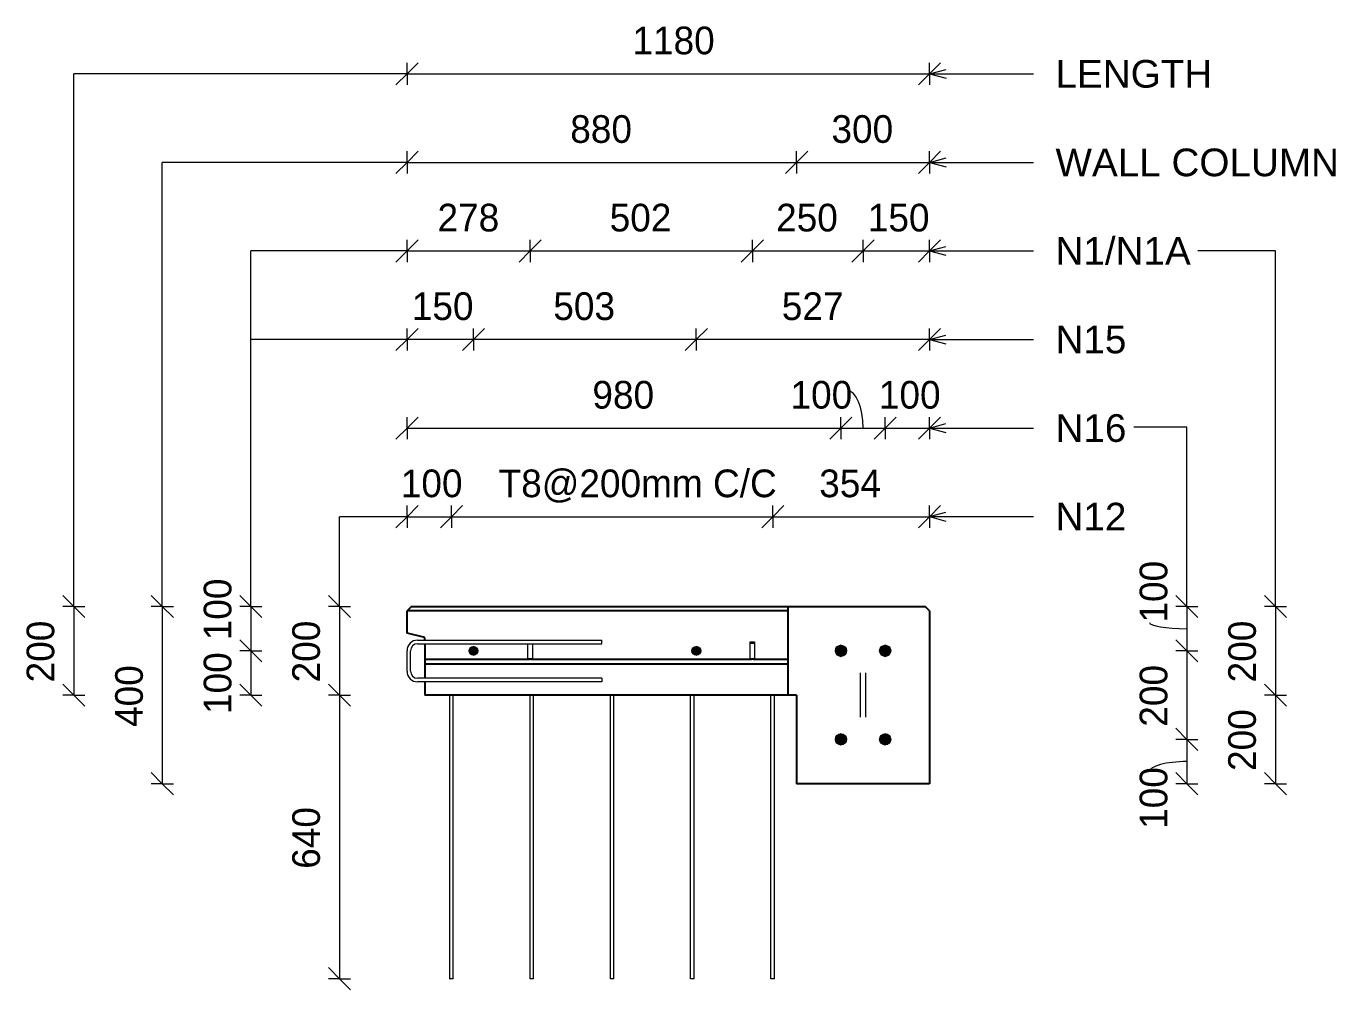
# Model space of a CAD drawing. Header units: millimetres. Extents: x -13820 to 6054, y -1835 to 21775.
# Drawn here: x -2722 to 236, y 19599 to 21775 of the extents above; entities that cross this region are included whole.
import ezdxf

# ---------------------------------------------------------------- set-up
doc = ezdxf.new("R2010")
doc.units = ezdxf.units.MM
doc.linetypes.add('Dash', pattern=[6.36, 3.18, -3.18])
for name, color, linetype, lineweight in [('A-ANNO-DIMS', 211, 'Continuous', 9), ('A-ANNO-DIMS-25', 211, 'Continuous', 9), ('A-DETL-MBND', 5, 'Continuous', 18), ('A-GENM', 13, 'Continuous', 18), ('A-WALL', 113, 'Continuous', 25), ('A-WALL-HDLN', 110, 'Dash', 25), ('G-ANNO-TEXT', 231, 'Continuous', 9), ('S-RBAR', 171, 'Continuous', 18)]:
    doc.layers.add(name, color=color, linetype=linetype, lineweight=lineweight)
doc.styles.add('Arial', font='arial.ttf', dxfattribs={"height": 62.5})
doc.styles.add('Nirmala UI Semilight', font='NirmalaS.ttf', dxfattribs={"height": 62.5})
doc.dimstyles.new('Arrow_Filled_-_2_5_NI_UI', dxfattribs={"dimscale": 304.8, "dimtxt": 65.460247, "dimasz": 0.164042, "dimexe": 0.082021, "dimexo": 0.0625, "dimgap": 0.082021, "dimtad": 1, "dimdec": 4, "dimzin": 0, "dimdsep": 46, "dimtxsty": 'Nirmala UI Semilight', "dimblk1": 'OBLIQUE', "dimblk2": 'OBLIQUE', "dimsah": 1, "dimcen": 0.09, "dimazin": 0, "dimtfac": 1, "dimtdec": 4, "dimtix": 1, "dimtmove": 0, "dimatfit": 3, "dimfxl": 0.082021, "dimfxlon": 1, "dimtvp": 1, "dimtolj": 1, "dimtzin": 0, "dimarcsym": 2})
doc.dimstyles.new('Arrow_Filled_-_2_5_NI_UI_1', dxfattribs={"dimscale": 304.8, "dimtxt": 65.460247, "dimasz": 0.164042, "dimexe": 0.082021, "dimexo": 0.0625, "dimgap": 0.082021, "dimtad": 1, "dimdec": 4, "dimzin": 0, "dimdsep": 46, "dimtxsty": 'Nirmala UI Semilight', "dimblk1": 'OBLIQUE', "dimblk2": 'OBLIQUE', "dimsah": 1, "dimcen": 0.09, "dimazin": 0, "dimtfac": 1, "dimtdec": 4, "dimtix": 1, "dimtmove": 2, "dimatfit": 3, "dimfxl": 0.082021, "dimfxlon": 1, "dimtvp": 1, "dimtolj": 1, "dimtzin": 0, "dimarcsym": 2})
doc.dimstyles.new('Arrow_Filled_-_2_5_NI_UI_5', dxfattribs={"dimscale": 304.8, "dimtxt": 65.460247, "dimasz": 0.164042, "dimexe": 0.082021, "dimexo": 0.0625, "dimgap": 0.082021, "dimtad": 1, "dimdec": 4, "dimzin": 0, "dimdsep": 46, "dimtxsty": 'Nirmala UI Semilight', "dimblk1": 'OBLIQUE', "dimblk2": 'OBLIQUE', "dimsah": 1, "dimcen": 0.09, "dimazin": 0, "dimtfac": 1, "dimtdec": 4, "dimtix": 1, "dimtmove": 1, "dimatfit": 3, "dimfxl": 0.082021, "dimfxlon": 1, "dimtvp": 1, "dimtolj": 1, "dimtzin": 0, "dimarcsym": 2})

# ---------------------------------------------------------------- blocks, each defined once
blk = doc.blocks.new('RR spread anchor face based - RR-SA-3_0-200-1726827-Elevation Top Copy 2')
at = {"layer": 'A-GENM'}
for p, q in [((-12620.8, 20347.1), (-12620.8, 20380.6)), ((-12610.8, 20380.6), (-12610.8, 20347.1)), ((-12620.8, 20344.6), (-12620.8, 20347.1)), ((-12620.8, 20347.1), (-12610.8, 20347.1)), ((-12610.8, 20344.6), (-12620.8, 20344.6)), ((-12610.8, 20347.1), (-12610.8, 20344.6))]:
    blk.add_line(p, q, dxfattribs=at)
blk = doc.blocks.new('RR spread anchor face based - RR-SA-3_0-200-V1-Elevation Top Copy 2')
at = {"layer": 'A-GENM'}
for p, q in [((-12118.8, 20382.1), (-12118.8, 20384.6)), ((-12118.8, 20384.6), (-12108.8, 20384.6)), ((-12118.8, 20347.1), (-12118.8, 20382.1)), ((-12118.8, 20382.1), (-12108.8, 20382.1)), ((-12108.8, 20384.6), (-12108.8, 20382.1)), ((-12108.8, 20382.1), (-12108.8, 20347.1)), ((-12118.8, 20344.6), (-12118.8, 20347.1)), ((-12118.8, 20347.1), (-12108.8, 20347.1)), ((-12108.8, 20344.6), (-12118.8, 20344.6)), ((-12108.8, 20347.1), (-12108.8, 20344.6))]:
    blk.add_line(p, q, dxfattribs=at)
blk = doc.blocks.new('12_7Ø_ Lifting Insert_COLUMN - 12_9Ø Lifting insert-1653057-Elevation Top Copy 2')
at = {"layer": 'A-GENM', "flags": 128}
for points in [[(-11870.2, 20314.6), (-11870.2, 20314.5), (-11870.2, 20314.4), (-11870.2, 20314.2), (-11870.2, 20313.9), (-11870.2, 20313.6), (-11870.2, 20313.1), (-11870.2, 20312.6), (-11870.2, 20312), (-11870.2, 20311.4), (-11870.2, 20310.6), (-11870.2, 20309.8), (-11870.2, 20308.9), (-11870.2, 20308), (-11870.2, 20306.9), (-11870.2, 20305.8), (-11870.2, 20304.7), (-11870.2, 20303.4), (-11870.2, 20302.2), (-11870.2, 20300.8), (-11870.2, 20299.4), (-11870.2, 20297.9), (-11870.2, 20296.4), (-11870.2, 20294.9), (-11870.2, 20293.2), (-11870.2, 20291.6), (-11870.2, 20289.9), (-11870.2, 20288.1), (-11870.2, 20286.4), (-11870.2, 20284.5), (-11870.2, 20282.7), (-11870.2, 20280.8), (-11870.2, 20278.9), (-11870.2, 20277), (-11870.2, 20275), (-11870.2, 20273.1), (-11870.2, 20271.1), (-11870.2, 20269.1), (-11870.2, 20267.1), (-11870.2, 20265.1), (-11870.2, 20263.1), (-11870.2, 20261.1), (-11870.2, 20259.1), (-11870.2, 20257.1), (-11870.2, 20255.2), (-11870.2, 20253.2), (-11870.2, 20251.3), (-11870.2, 20249.4), (-11870.2, 20247.5), (-11870.2, 20245.6), (-11870.2, 20243.8), (-11870.2, 20242), (-11870.2, 20240.2), (-11870.2, 20238.5), (-11870.2, 20236.8), (-11870.2, 20235.1), (-11870.2, 20233.6), (-11870.2, 20232), (-11870.2, 20230.5), (-11870.2, 20229.1), (-11870.2, 20227.7), (-11870.2, 20226.4), (-11870.2, 20225.1), (-11870.2, 20223.9), (-11870.2, 20222.8), (-11870.2, 20221.7), (-11870.2, 20220.7), (-11870.2, 20219.8), (-11870.2, 20218.9), (-11870.2, 20218.2), (-11870.2, 20217.5), (-11870.2, 20216.8), (-11870.2, 20216.3), (-11870.2, 20215.8), (-11870.2, 20215.4), (-11870.2, 20215.1), (-11870.2, 20214.8), (-11870.2, 20214.7), (-11870.2, 20214.6), (-11870.2, 20214.6)], [(-11857.5, 20214.6), (-11857.5, 20214.6), (-11857.5, 20214.7), (-11857.5, 20214.9), (-11857.5, 20215.2), (-11857.5, 20215.6), (-11857.5, 20216), (-11857.5, 20216.5), (-11857.5, 20217.1), (-11857.5, 20217.8), (-11857.5, 20218.5), (-11857.5, 20219.3), (-11857.5, 20220.2), (-11857.5, 20221.2), (-11857.5, 20222.2), (-11857.5, 20223.3), (-11857.5, 20224.5), (-11857.5, 20225.7), (-11857.5, 20227), (-11857.5, 20228.3), (-11857.5, 20229.7), (-11857.5, 20231.2), (-11857.5, 20232.7), (-11857.5, 20234.3), (-11857.5, 20235.9), (-11857.5, 20237.6), (-11857.5, 20239.3), (-11857.5, 20241), (-11857.5, 20242.8), (-11857.5, 20244.6), (-11857.5, 20246.5), (-11857.5, 20248.3), (-11857.5, 20250.2), (-11857.5, 20252.2), (-11857.5, 20254.1), (-11857.5, 20256.1), (-11857.5, 20258), (-11857.5, 20260), (-11857.5, 20262), (-11857.5, 20264), (-11857.5, 20266), (-11857.5, 20268), (-11857.5, 20270), (-11857.5, 20272), (-11857.5, 20274), (-11857.5, 20275.9), (-11857.5, 20277.9), (-11857.5, 20279.8), (-11857.5, 20281.7), (-11857.5, 20283.5), (-11857.5, 20285.4), (-11857.5, 20287.2), (-11857.5, 20288.9), (-11857.5, 20290.7), (-11857.5, 20292.4), (-11857.5, 20294), (-11857.5, 20295.6), (-11857.5, 20297.1), (-11857.5, 20298.6), (-11857.5, 20300.1), (-11857.5, 20301.4), (-11857.5, 20302.8), (-11857.5, 20304), (-11857.5, 20305.2), (-11857.5, 20306.3), (-11857.5, 20307.4), (-11857.5, 20308.4), (-11857.5, 20309.3), (-11857.5, 20310.2), (-11857.5, 20311), (-11857.5, 20311.7), (-11857.5, 20312.3), (-11857.5, 20312.9), (-11857.5, 20313.3), (-11857.5, 20313.7), (-11857.5, 20314.1), (-11857.5, 20314.3), (-11857.5, 20314.5), (-11857.5, 20314.6), (-11857.5, 20314.6)]]:
    blk.add_lwpolyline(points, dxfattribs=at)
blk = doc.blocks.new('DIMBLOCK70-Elevation Top Copy 2')
at = {"layer": 'A-ANNO-DIMS-25'}
for p, q in [((-1862, 20667.3), (-1837, 20692.3)), ((-1862, 20667.3), (-1862, 20692.3)), ((-1761.6, 20667.3), (-1736.6, 20692.3)), ((-1761.6, 20667.3), (-1761.6, 20692.3)), ((-1862, 20667.3), (-1887, 20642.3)), ((-1862, 20667.3), (-1761.6, 20667.3)), ((-1862, 20667.3), (-1862, 20642.3)), ((-1761.6, 20667.3), (-1786.6, 20642.3)), ((-1761.6, 20667.3), (-1761.6, 20642.3))]:
    blk.add_line(p, q, dxfattribs=at)
at = {"layer": 'A-ANNO-DIMS-25', "color": 0, "insert": (-1876.1, 20773.9), "char_height": 62.5, "width": 154.248, "attachment_point": 1, "line_spacing_factor": 1.142579, "style": 'Nirmala UI Semilight'}
blk.add_mtext('100', dxfattribs=at)
blk = doc.blocks.new('_Oblique')
at = {"color": 0, "linetype": 'ByBlock', "lineweight": -2}
blk.add_line((-0.5, -0.5), (0.5, 0.5), dxfattribs=at)
blk = doc.blocks.new('DIMBLOCK71-Elevation Top Copy 2')
at = {"layer": 'A-ANNO-DIMS-25'}
for p, q in [((-1761.6, 20667.3), (-1736.6, 20692.3)), ((-1761.6, 20667.3), (-1761.6, 20692.3)), ((-1036, 20667.3), (-1011, 20692.3)), ((-1036, 20667.3), (-1036, 20692.3)), ((-1761.6, 20667.3), (-1786.6, 20642.3)), ((-1761.6, 20667.3), (-1036, 20667.3)), ((-1761.6, 20667.3), (-1761.6, 20642.3)), ((-1036, 20667.3), (-1061, 20642.3)), ((-1036, 20667.3), (-1036, 20642.3))]:
    blk.add_line(p, q, dxfattribs=at)
at = {"layer": 'A-ANNO-DIMS-25', "color": 0, "insert": (-1655.2, 20773.9), "char_height": 62.5, "width": 769.812, "attachment_point": 1, "line_spacing_factor": 1.142579, "style": 'Nirmala UI Semilight'}
blk.add_mtext('T8@200mm C/C', dxfattribs=at)
blk = doc.blocks.new('DIMBLOCK72-Elevation Top Copy 2')
at = {"layer": 'A-ANNO-DIMS-25'}
for p, q in [((-1036, 20667.3), (-1011, 20692.3)), ((-1036, 20667.3), (-1036, 20692.3)), ((-682, 20667.3), (-657, 20692.3)), ((-682, 20667.3), (-682, 20692.3)), ((-1036, 20667.3), (-1061, 20642.3)), ((-1036, 20667.3), (-682, 20667.3)), ((-1036, 20667.3), (-1036, 20642.3)), ((-682, 20667.3), (-707, 20642.3)), ((-682, 20667.3), (-682, 20642.3))]:
    blk.add_line(p, q, dxfattribs=at)
at = {"layer": 'A-ANNO-DIMS-25', "color": 0, "insert": (-931, 20773.9), "char_height": 62.5, "width": 172.815, "attachment_point": 1, "line_spacing_factor": 1.142579, "style": 'Nirmala UI Semilight'}
blk.add_mtext('354', dxfattribs=at)
blk = doc.blocks.new('DIMBLOCK73-Elevation Top Copy 2')
at = {"layer": 'A-ANNO-DIMS-25'}
for p, q in [((-1862, 20867.3), (-1837, 20892.3)), ((-1862, 20867.3), (-1862, 20892.3)), ((-882, 20867.3), (-857, 20892.3)), ((-882, 20867.3), (-882, 20892.3)), ((-1862, 20867.3), (-1887, 20842.3)), ((-1862, 20867.3), (-882, 20867.3)), ((-1862, 20867.3), (-1862, 20842.3)), ((-882, 20867.3), (-907, 20842.3)), ((-882, 20867.3), (-882, 20842.3))]:
    blk.add_line(p, q, dxfattribs=at)
at = {"layer": 'A-ANNO-DIMS-25', "color": 0, "insert": (-1443.4, 20973.9), "char_height": 62.5, "width": 171.387, "attachment_point": 1, "line_spacing_factor": 1.142579, "style": 'Nirmala UI Semilight'}
blk.add_mtext('980', dxfattribs=at)
blk = doc.blocks.new('DIMBLOCK74-Elevation Top Copy 2')
at = {"layer": 'A-ANNO-DIMS-25'}
for p, q in [((-882, 20867.3), (-857, 20892.3)), ((-882, 20867.3), (-882, 20892.3)), ((-782, 20867.3), (-757, 20892.3)), ((-782, 20867.3), (-782, 20892.3)), ((-882, 20867.3), (-907, 20842.3)), ((-882, 20867.3), (-782, 20867.3)), ((-882, 20867.3), (-882, 20842.3)), ((-782, 20867.3), (-807, 20842.3)), ((-782, 20867.3), (-782, 20842.3))]:
    blk.add_line(p, q, dxfattribs=at)
blk.add_ellipse((-867.4, 20867.3), major_axis=(0, 84.5), ratio=0.418455, start_param=4.712389, end_param=6.283185, dxfattribs=at)
at = {"layer": 'A-ANNO-DIMS-25', "color": 0, "insert": (-995.9, 20973.9), "char_height": 62.5, "width": 154.248, "attachment_point": 1, "line_spacing_factor": 1.142579, "style": 'Nirmala UI Semilight'}
blk.add_mtext('100', dxfattribs=at)
blk = doc.blocks.new('DIMBLOCK75-Elevation Top Copy 2')
at = {"layer": 'A-ANNO-DIMS-25'}
for p, q in [((-782, 20867.3), (-757, 20892.3)), ((-782, 20867.3), (-782, 20892.3)), ((-682, 20867.3), (-657, 20892.3)), ((-682, 20867.3), (-682, 20892.3)), ((-782, 20867.3), (-807, 20842.3)), ((-782, 20867.3), (-682, 20867.3)), ((-782, 20867.3), (-782, 20842.3)), ((-682, 20867.3), (-707, 20842.3)), ((-682, 20867.3), (-682, 20842.3))]:
    blk.add_line(p, q, dxfattribs=at)
at = {"layer": 'A-ANNO-DIMS-25', "color": 0, "insert": (-796.3, 20973.9), "char_height": 62.5, "width": 154.248, "attachment_point": 1, "line_spacing_factor": 1.142579, "style": 'Nirmala UI Semilight'}
blk.add_mtext('100', dxfattribs=at)
blk = doc.blocks.new('DIMBLOCK76-Elevation Top Copy 2')
at = {"layer": 'A-ANNO-DIMS-25'}
for p, q in [((-2014.8, 20464.6), (-2039.8, 20489.6)), ((-2014.8, 20464.6), (-2039.8, 20464.6)), ((-2014.8, 20464.6), (-2014.8, 20264.6)), ((-2014.8, 20464.6), (-1989.8, 20439.6)), ((-2014.8, 20464.6), (-1989.8, 20464.6)), ((-2014.8, 20264.6), (-2039.8, 20289.6)), ((-2014.8, 20264.6), (-2039.8, 20264.6)), ((-2014.8, 20264.6), (-1989.8, 20239.6)), ((-2014.8, 20264.6), (-1989.8, 20264.6))]:
    blk.add_line(p, q, dxfattribs=at)
at = {"layer": 'A-ANNO-DIMS-25', "color": 0, "insert": (-2121.3, 20293.2), "char_height": 62.5, "width": 171.387, "attachment_point": 1, "rotation": 90, "line_spacing_factor": 1.142579, "style": 'Nirmala UI Semilight'}
blk.add_mtext('200', dxfattribs=at)
blk = doc.blocks.new('DIMBLOCK77-Elevation Top Copy 2')
at = {"layer": 'A-ANNO-DIMS-25'}
for p, q in [((-2014.8, 20264.6), (-2039.8, 20289.6)), ((-2014.8, 20264.6), (-2039.8, 20264.6)), ((-2014.8, 20264.6), (-2014.8, 19624.2)), ((-2014.8, 20264.6), (-1989.8, 20239.6)), ((-2014.8, 20264.6), (-1989.8, 20264.6)), ((-2014.8, 19624.2), (-2039.8, 19649.2)), ((-2014.8, 19624.2), (-2039.8, 19624.2)), ((-2014.8, 19624.2), (-1989.8, 19599.2)), ((-2014.8, 19624.2), (-1989.8, 19624.2))]:
    blk.add_line(p, q, dxfattribs=at)
at = {"layer": 'A-ANNO-DIMS-25', "color": 0, "insert": (-2121.3, 19872.4), "char_height": 62.5, "width": 172.815, "attachment_point": 1, "rotation": 90, "line_spacing_factor": 1.142579, "style": 'Nirmala UI Semilight'}
blk.add_mtext('640', dxfattribs=at)
blk = doc.blocks.new('DIMBLOCK78-Elevation Top Copy 2')
at = {"layer": 'A-ANNO-DIMS-25'}
for p, q in [((-100.6, 20464.6), (-125.6, 20489.6)), ((-100.6, 20464.6), (-125.6, 20464.6)), ((-100.6, 20464.6), (-100.6, 20364.6)), ((-100.6, 20464.6), (-75.6, 20439.6)), ((-100.6, 20464.6), (-75.6, 20464.6)), ((-100.6, 20364.6), (-125.6, 20389.6)), ((-100.6, 20364.6), (-125.6, 20364.6)), ((-100.6, 20364.6), (-75.6, 20339.6)), ((-100.6, 20364.6), (-75.6, 20364.6))]:
    blk.add_line(p, q, dxfattribs=at)
blk.add_ellipse((-100.6, 20428.3), major_axis=(84.5, 0), ratio=0.163014, start_param=3.141593, end_param=4.712389, dxfattribs=at)
at = {"layer": 'A-ANNO-DIMS-25', "color": 0, "insert": (-207.2, 20428.3), "char_height": 62.5, "width": 154.248, "attachment_point": 1, "rotation": 90, "line_spacing_factor": 1.142579, "style": 'Nirmala UI Semilight'}
blk.add_mtext('100', dxfattribs=at)
blk = doc.blocks.new('DIMBLOCK79-Elevation Top Copy 2')
at = {"layer": 'A-ANNO-DIMS-25'}
for p, q in [((-100.6, 20364.6), (-125.6, 20389.6)), ((-100.6, 20364.6), (-125.6, 20364.6)), ((-100.6, 20364.6), (-100.6, 20164.6)), ((-100.6, 20364.6), (-75.6, 20339.6)), ((-100.6, 20364.6), (-75.6, 20364.6)), ((-100.6, 20164.6), (-125.6, 20189.6)), ((-100.6, 20164.6), (-125.6, 20164.6)), ((-100.6, 20164.6), (-75.6, 20139.6)), ((-100.6, 20164.6), (-75.6, 20164.6))]:
    blk.add_line(p, q, dxfattribs=at)
at = {"layer": 'A-ANNO-DIMS-25', "color": 0, "insert": (-207.2, 20193.2), "char_height": 62.5, "width": 171.387, "attachment_point": 1, "rotation": 90, "line_spacing_factor": 1.142579, "style": 'Nirmala UI Semilight'}
blk.add_mtext('200', dxfattribs=at)
blk = doc.blocks.new('DIMBLOCK80-Elevation Top Copy 2')
at = {"layer": 'A-ANNO-DIMS-25'}
for p, q in [((-100.6, 20164.6), (-125.6, 20189.6)), ((-100.6, 20164.6), (-125.6, 20164.6)), ((-100.6, 20164.6), (-100.6, 20064.6)), ((-100.6, 20164.6), (-75.6, 20139.6)), ((-100.6, 20164.6), (-75.6, 20164.6)), ((-100.6, 20064.6), (-125.6, 20089.6)), ((-100.6, 20064.6), (-125.6, 20064.6)), ((-100.6, 20064.6), (-75.6, 20039.6)), ((-100.6, 20064.6), (-75.6, 20064.6))]:
    blk.add_line(p, q, dxfattribs=at)
blk.add_ellipse((-100.6, 20091), major_axis=(84.5, 0), ratio=0.278565, start_param=1.570796, end_param=3.141593, dxfattribs=at)
at = {"layer": 'A-ANNO-DIMS-25', "color": 0, "insert": (-207.2, 19962.5), "char_height": 62.5, "width": 154.248, "attachment_point": 1, "rotation": 90, "line_spacing_factor": 1.142579, "style": 'Nirmala UI Semilight'}
blk.add_mtext('100', dxfattribs=at)
blk = doc.blocks.new('DIMBLOCK81-Elevation Top Copy 2')
at = {"layer": 'A-ANNO-DIMS-25'}
for p, q in [((-2214.8, 20464.6), (-2239.8, 20489.6)), ((-2214.8, 20464.6), (-2239.8, 20464.6)), ((-2214.8, 20464.6), (-2214.8, 20364.6)), ((-2214.8, 20464.6), (-2189.8, 20439.6)), ((-2214.8, 20464.6), (-2189.8, 20464.6)), ((-2214.8, 20364.6), (-2239.8, 20389.6)), ((-2214.8, 20364.6), (-2239.8, 20364.6)), ((-2214.8, 20364.6), (-2189.8, 20339.6)), ((-2214.8, 20364.6), (-2189.8, 20364.6))]:
    blk.add_line(p, q, dxfattribs=at)
at = {"layer": 'A-ANNO-DIMS-25', "color": 0, "insert": (-2321.3, 20388.3), "char_height": 62.5, "width": 154.248, "attachment_point": 1, "rotation": 90, "line_spacing_factor": 1.142579, "style": 'Nirmala UI Semilight'}
blk.add_mtext('100', dxfattribs=at)
blk = doc.blocks.new('DIMBLOCK82-Elevation Top Copy 2')
at = {"layer": 'A-ANNO-DIMS-25'}
for p, q in [((-2214.8, 20364.6), (-2239.8, 20389.6)), ((-2214.8, 20364.6), (-2239.8, 20364.6)), ((-2214.8, 20364.6), (-2214.8, 20264.6)), ((-2214.8, 20364.6), (-2189.8, 20339.6)), ((-2214.8, 20364.6), (-2189.8, 20364.6)), ((-2214.8, 20264.6), (-2239.8, 20289.6)), ((-2214.8, 20264.6), (-2239.8, 20264.6)), ((-2214.8, 20264.6), (-2189.8, 20239.6)), ((-2214.8, 20264.6), (-2189.8, 20264.6))]:
    blk.add_line(p, q, dxfattribs=at)
at = {"layer": 'A-ANNO-DIMS-25', "color": 0, "insert": (-2321.3, 20221.8), "char_height": 62.5, "width": 154.248, "attachment_point": 1, "rotation": 90, "line_spacing_factor": 1.142579, "style": 'Nirmala UI Semilight'}
blk.add_mtext('100', dxfattribs=at)
blk = doc.blocks.new('DIMBLOCK83-Elevation Top Copy 2')
at = {"layer": 'A-ANNO-DIMS-25'}
for p, q in [((-1862, 21267.3), (-1837, 21292.3)), ((-1862, 21267.3), (-1862, 21292.3)), ((-1584, 21267.3), (-1559, 21292.3)), ((-1584, 21267.3), (-1584, 21292.3)), ((-1862, 21267.3), (-1887, 21242.3)), ((-1862, 21267.3), (-1584, 21267.3)), ((-1862, 21267.3), (-1862, 21242.3)), ((-1584, 21267.3), (-1609, 21242.3)), ((-1584, 21267.3), (-1584, 21242.3))]:
    blk.add_line(p, q, dxfattribs=at)
at = {"layer": 'A-ANNO-DIMS-25', "color": 0, "insert": (-1793.2, 21373.9), "char_height": 62.5, "width": 168.53, "attachment_point": 1, "line_spacing_factor": 1.142579, "style": 'Nirmala UI Semilight'}
blk.add_mtext('278', dxfattribs=at)
blk = doc.blocks.new('DIMBLOCK84-Elevation Top Copy 2')
at = {"layer": 'A-ANNO-DIMS-25'}
for p, q in [((-1584, 21267.3), (-1559, 21292.3)), ((-1584, 21267.3), (-1584, 21292.3)), ((-1082, 21267.3), (-1057, 21292.3)), ((-1082, 21267.3), (-1082, 21292.3)), ((-1584, 21267.3), (-1609, 21242.3)), ((-1584, 21267.3), (-1082, 21267.3)), ((-1584, 21267.3), (-1584, 21242.3)), ((-1082, 21267.3), (-1107, 21242.3)), ((-1082, 21267.3), (-1082, 21242.3))]:
    blk.add_line(p, q, dxfattribs=at)
at = {"layer": 'A-ANNO-DIMS-25', "color": 0, "insert": (-1404.4, 21373.9), "char_height": 62.5, "width": 171.387, "attachment_point": 1, "line_spacing_factor": 1.142579, "style": 'Nirmala UI Semilight'}
blk.add_mtext('502', dxfattribs=at)
blk = doc.blocks.new('DIMBLOCK85-Elevation Top Copy 2')
at = {"layer": 'A-ANNO-DIMS-25'}
for p, q in [((-1082, 21267.3), (-1057, 21292.3)), ((-1082, 21267.3), (-1082, 21292.3)), ((-832, 21267.3), (-807, 21292.3)), ((-832, 21267.3), (-832, 21292.3)), ((-1082, 21267.3), (-1107, 21242.3)), ((-1082, 21267.3), (-832, 21267.3)), ((-1082, 21267.3), (-1082, 21242.3)), ((-832, 21267.3), (-857, 21242.3)), ((-832, 21267.3), (-832, 21242.3))]:
    blk.add_line(p, q, dxfattribs=at)
at = {"layer": 'A-ANNO-DIMS-25', "color": 0, "insert": (-1028.4, 21373.9), "char_height": 62.5, "width": 171.387, "attachment_point": 1, "line_spacing_factor": 1.142579, "style": 'Nirmala UI Semilight'}
blk.add_mtext('250', dxfattribs=at)
blk = doc.blocks.new('DIMBLOCK86-Elevation Top Copy 2')
at = {"layer": 'A-ANNO-DIMS-25'}
for p, q in [((-832, 21267.3), (-807, 21292.3)), ((-832, 21267.3), (-832, 21292.3)), ((-682, 21267.3), (-657, 21292.3)), ((-682, 21267.3), (-682, 21292.3)), ((-832, 21267.3), (-857, 21242.3)), ((-832, 21267.3), (-682, 21267.3)), ((-832, 21267.3), (-832, 21242.3)), ((-682, 21267.3), (-707, 21242.3)), ((-682, 21267.3), (-682, 21242.3))]:
    blk.add_line(p, q, dxfattribs=at)
at = {"layer": 'A-ANNO-DIMS-25', "color": 0, "insert": (-821.3, 21373.9), "char_height": 62.5, "width": 154.248, "attachment_point": 1, "line_spacing_factor": 1.142579, "style": 'Nirmala UI Semilight'}
blk.add_mtext('150', dxfattribs=at)
blk = doc.blocks.new('DIMBLOCK87-Elevation Top Copy 2')
at = {"layer": 'A-ANNO-DIMS-25'}
for p, q in [((-1862, 21467.3), (-1837, 21492.3)), ((-1862, 21467.3), (-1862, 21492.3)), ((-982, 21467.3), (-957, 21492.3)), ((-982, 21467.3), (-982, 21492.3)), ((-1862, 21467.3), (-1887, 21442.3)), ((-1862, 21467.3), (-982, 21467.3)), ((-1862, 21467.3), (-1862, 21442.3)), ((-982, 21467.3), (-1007, 21442.3)), ((-982, 21467.3), (-982, 21442.3))]:
    blk.add_line(p, q, dxfattribs=at)
at = {"layer": 'A-ANNO-DIMS-25', "color": 0, "insert": (-1493.4, 21573.9), "char_height": 62.5, "width": 171.387, "attachment_point": 1, "line_spacing_factor": 1.142579, "style": 'Nirmala UI Semilight'}
blk.add_mtext('880', dxfattribs=at)
blk = doc.blocks.new('DIMBLOCK88-Elevation Top Copy 2')
at = {"layer": 'A-ANNO-DIMS-25'}
for p, q in [((-982, 21467.3), (-957, 21492.3)), ((-982, 21467.3), (-982, 21492.3)), ((-682, 21467.3), (-657, 21492.3)), ((-682, 21467.3), (-682, 21492.3)), ((-982, 21467.3), (-1007, 21442.3)), ((-982, 21467.3), (-682, 21467.3)), ((-982, 21467.3), (-982, 21442.3)), ((-682, 21467.3), (-707, 21442.3)), ((-682, 21467.3), (-682, 21442.3))]:
    blk.add_line(p, q, dxfattribs=at)
at = {"layer": 'A-ANNO-DIMS-25', "color": 0, "insert": (-903.4, 21573.9), "char_height": 62.5, "width": 171.387, "attachment_point": 1, "line_spacing_factor": 1.142579, "style": 'Nirmala UI Semilight'}
blk.add_mtext('300', dxfattribs=at)
blk = doc.blocks.new('DIMBLOCK89-Elevation Top Copy 2')
at = {"layer": 'A-ANNO-DIMS-25'}
for p, q in [((-1862, 21667.3), (-1837, 21692.3)), ((-1862, 21667.3), (-1862, 21692.3)), ((-682, 21667.3), (-657, 21692.3)), ((-682, 21667.3), (-682, 21692.3)), ((-1862, 21667.3), (-1887, 21642.3)), ((-1862, 21667.3), (-682, 21667.3)), ((-1862, 21667.3), (-1862, 21642.3)), ((-682, 21667.3), (-707, 21642.3)), ((-682, 21667.3), (-682, 21642.3))]:
    blk.add_line(p, q, dxfattribs=at)
at = {"layer": 'A-ANNO-DIMS-25', "color": 0, "insert": (-1353, 21773.9), "char_height": 62.5, "width": 194.238, "attachment_point": 1, "line_spacing_factor": 1.142579, "style": 'Nirmala UI Semilight'}
blk.add_mtext('1180', dxfattribs=at)
blk = doc.blocks.new('DIMBLOCK90-Elevation Top Copy 2')
at = {"layer": 'A-ANNO-DIMS-25'}
for p, q in [((-2614.8, 20464.6), (-2639.8, 20489.6)), ((-2614.8, 20464.6), (-2639.8, 20464.6)), ((-2614.8, 20464.6), (-2614.8, 20264.6)), ((-2614.8, 20464.6), (-2589.8, 20439.6)), ((-2614.8, 20464.6), (-2589.8, 20464.6)), ((-2614.8, 20264.6), (-2639.8, 20289.6)), ((-2614.8, 20264.6), (-2639.8, 20264.6)), ((-2614.8, 20264.6), (-2589.8, 20239.6)), ((-2614.8, 20264.6), (-2589.8, 20264.6))]:
    blk.add_line(p, q, dxfattribs=at)
at = {"layer": 'A-ANNO-DIMS-25', "color": 0, "insert": (-2721.3, 20293.2), "char_height": 62.5, "width": 171.387, "attachment_point": 1, "rotation": 90, "line_spacing_factor": 1.142579, "style": 'Nirmala UI Semilight'}
blk.add_mtext('200', dxfattribs=at)
blk = doc.blocks.new('DIMBLOCK91-Elevation Top Copy 2')
at = {"layer": 'A-ANNO-DIMS-25'}
for p, q in [((99.4, 20464.6), (74.4, 20489.6)), ((99.4, 20464.6), (74.4, 20464.6)), ((99.4, 20464.6), (99.4, 20264.6)), ((99.4, 20464.6), (124.4, 20439.6)), ((99.4, 20464.6), (124.4, 20464.6)), ((99.4, 20264.6), (74.4, 20289.6)), ((99.4, 20264.6), (74.4, 20264.6)), ((99.4, 20264.6), (124.4, 20239.6)), ((99.4, 20264.6), (124.4, 20264.6))]:
    blk.add_line(p, q, dxfattribs=at)
at = {"layer": 'A-ANNO-DIMS-25', "color": 0, "insert": (-7.2, 20293.2), "char_height": 62.5, "width": 171.387, "attachment_point": 1, "rotation": 90, "line_spacing_factor": 1.142579, "style": 'Nirmala UI Semilight'}
blk.add_mtext('200', dxfattribs=at)
blk = doc.blocks.new('DIMBLOCK92-Elevation Top Copy 2')
at = {"layer": 'A-ANNO-DIMS-25'}
for p, q in [((99.4, 20264.6), (74.4, 20289.6)), ((99.4, 20264.6), (74.4, 20264.6)), ((99.4, 20264.6), (99.4, 20064.6)), ((99.4, 20264.6), (124.4, 20239.6)), ((99.4, 20264.6), (124.4, 20264.6)), ((99.4, 20064.6), (74.4, 20089.6)), ((99.4, 20064.6), (74.4, 20064.6)), ((99.4, 20064.6), (124.4, 20039.6)), ((99.4, 20064.6), (124.4, 20064.6))]:
    blk.add_line(p, q, dxfattribs=at)
at = {"layer": 'A-ANNO-DIMS-25', "color": 0, "insert": (-7.2, 20093.2), "char_height": 62.5, "width": 171.387, "attachment_point": 1, "rotation": 90, "line_spacing_factor": 1.142579, "style": 'Nirmala UI Semilight'}
blk.add_mtext('200', dxfattribs=at)
blk = doc.blocks.new('DIMBLOCK93-Elevation Top Copy 2')
at = {"layer": 'A-ANNO-DIMS-25'}
for p, q in [((-1208.6, 21067.3), (-1183.6, 21092.3)), ((-1208.6, 21067.3), (-1208.6, 21092.3)), ((-682, 21067.3), (-657, 21092.3)), ((-682, 21067.3), (-682, 21092.3)), ((-1208.6, 21067.3), (-1233.6, 21042.3)), ((-682, 21067.3), (-1208.6, 21067.3)), ((-1208.6, 21067.3), (-1208.6, 21042.3)), ((-682, 21067.3), (-707, 21042.3)), ((-682, 21067.3), (-682, 21042.3))]:
    blk.add_line(p, q, dxfattribs=at)
at = {"layer": 'A-ANNO-DIMS-25', "color": 0, "insert": (-1015.5, 21173.9), "char_height": 62.5, "width": 168.53, "attachment_point": 1, "line_spacing_factor": 1.142579, "style": 'Nirmala UI Semilight'}
blk.add_mtext('527', dxfattribs=at)
blk = doc.blocks.new('DIMBLOCK94-Elevation Top Copy 2')
at = {"layer": 'A-ANNO-DIMS-25'}
for p, q in [((-1712, 21067.3), (-1687, 21092.3)), ((-1712, 21067.3), (-1712, 21092.3)), ((-1208.6, 21067.3), (-1183.6, 21092.3)), ((-1208.6, 21067.3), (-1208.6, 21092.3)), ((-1712, 21067.3), (-1737, 21042.3)), ((-1208.6, 21067.3), (-1712, 21067.3)), ((-1712, 21067.3), (-1712, 21042.3)), ((-1208.6, 21067.3), (-1233.6, 21042.3)), ((-1208.6, 21067.3), (-1208.6, 21042.3))]:
    blk.add_line(p, q, dxfattribs=at)
at = {"layer": 'A-ANNO-DIMS-25', "color": 0, "insert": (-1531.7, 21173.9), "char_height": 62.5, "width": 171.387, "attachment_point": 1, "line_spacing_factor": 1.142579, "style": 'Nirmala UI Semilight'}
blk.add_mtext('503', dxfattribs=at)
blk = doc.blocks.new('DIMBLOCK95-Elevation Top Copy 2')
at = {"layer": 'A-ANNO-DIMS-25'}
for p, q in [((-1862, 21067.3), (-1837, 21092.3)), ((-1862, 21067.3), (-1862, 21092.3)), ((-1712, 21067.3), (-1687, 21092.3)), ((-1712, 21067.3), (-1712, 21092.3)), ((-1862, 21067.3), (-1887, 21042.3)), ((-1712, 21067.3), (-1862, 21067.3)), ((-1862, 21067.3), (-1862, 21042.3)), ((-1712, 21067.3), (-1737, 21042.3)), ((-1712, 21067.3), (-1712, 21042.3))]:
    blk.add_line(p, q, dxfattribs=at)
at = {"layer": 'A-ANNO-DIMS-25', "color": 0, "insert": (-1851.3, 21173.9), "char_height": 62.5, "width": 154.248, "attachment_point": 1, "line_spacing_factor": 1.142579, "style": 'Nirmala UI Semilight'}
blk.add_mtext('150', dxfattribs=at)
blk = doc.blocks.new('DIMBLOCK96-Elevation Top Copy 2')
at = {"layer": 'A-ANNO-DIMS-25'}
for p, q in [((-2414.8, 20464.6), (-2439.8, 20489.6)), ((-2414.8, 20464.6), (-2439.8, 20464.6)), ((-2414.8, 20464.6), (-2414.8, 20064.6)), ((-2414.8, 20464.6), (-2389.8, 20439.6)), ((-2414.8, 20464.6), (-2389.8, 20464.6)), ((-2414.8, 20064.6), (-2439.8, 20089.6)), ((-2414.8, 20064.6), (-2439.8, 20064.6)), ((-2414.8, 20064.6), (-2389.8, 20039.6)), ((-2414.8, 20064.6), (-2389.8, 20064.6))]:
    blk.add_line(p, q, dxfattribs=at)
at = {"layer": 'A-ANNO-DIMS-25', "color": 0, "insert": (-2521.3, 20192.6), "char_height": 62.5, "width": 172.815, "attachment_point": 1, "rotation": 90, "line_spacing_factor": 1.142579, "style": 'Nirmala UI Semilight'}
blk.add_mtext('400', dxfattribs=at)

msp = doc.modelspace()

# ---------------------------------------------------------------- hatches: boundary and pattern name
at = {"layer": 'S-RBAR'}
h = msp.add_hatch(color=256, dxfattribs=at)
edge = h.paths.add_edge_path()
edge.add_arc((-1712.01749, 20364.5695), 10, 0, 360)
for points in [[(-1712.01749, 20354.5695), (-1704.94642, 20357.49843), (-1702.01749, 20364.5695), (-1704.94642, 20371.64057), (-1712.01749, 20374.5695), (-1719.08856, 20371.64057), (-1722.01749, 20364.5695), (-1719.08856, 20357.49843)], [(-1208.57999, 20354.5695), (-1201.50892, 20357.49843), (-1198.57999, 20364.5695), (-1201.50892, 20371.64057), (-1208.57999, 20374.5695), (-1215.65106, 20371.64057), (-1218.57999, 20364.5695), (-1215.65106, 20357.49843)], [(-882.01749, 20352.0695), (-873.17866, 20355.73066), (-869.51749, 20364.5695), (-873.17866, 20373.40833), (-882.01749, 20377.0695), (-890.85633, 20373.40833), (-894.51749, 20364.5695), (-890.85633, 20355.73066), (-886.04761, 20353.73883)], [(-782.01749, 20352.0695), (-773.17866, 20355.73066), (-769.51749, 20364.5695), (-773.17866, 20373.40833), (-782.01749, 20377.0695), (-790.85633, 20373.40833), (-794.51749, 20364.5695), (-790.85633, 20355.73066)], [(-882.01749, 20152.0695), (-873.17866, 20155.73066), (-869.51749, 20164.5695), (-873.17866, 20173.40833), (-882.01749, 20177.0695), (-890.85633, 20173.40833), (-894.51749, 20164.5695), (-890.85633, 20155.73066), (-882.58521, 20152.30465)], [(-782.01749, 20152.0695), (-773.17866, 20155.73066), (-769.51749, 20164.5695), (-773.17866, 20173.40833), (-782.01749, 20177.0695), (-790.85633, 20173.40833), (-794.51749, 20164.5695), (-790.85633, 20155.73066), (-782.58521, 20152.30465)]]:
    msp.add_hatch(color=256, dxfattribs=at).paths.add_polyline_path(points)
h = msp.add_hatch(color=256, dxfattribs=at)
edge = h.paths.add_edge_path()
edge.add_arc((-1208.57999, 20364.5695), 10, 0, 360)
h = msp.add_hatch(color=256, dxfattribs=at)
edge = h.paths.add_edge_path()
edge.add_arc((-882.01749, 20364.5695), 12.5, 0, 360)
h = msp.add_hatch(color=256, dxfattribs=at)
edge = h.paths.add_edge_path()
edge.add_arc((-782.01749, 20364.5695), 12.5, 0, 360)
h = msp.add_hatch(color=256, dxfattribs=at)
edge = h.paths.add_edge_path()
edge.add_arc((-882.01749, 20164.5695), 12.5, 0, 360)
h = msp.add_hatch(color=256, dxfattribs=at)
edge = h.paths.add_edge_path()
edge.add_arc((-782.01749, 20164.5695), 12.5, 0, 360)

# ---------------------------------------------------------------- linework, layer by layer
at = {"layer": 'A-DETL-MBND'}
for p, q in [((-2614.78707, 20464.5695), (-2614.78707, 21667.33373)), ((-1862.01749, 21667.33373), (-2614.78707, 21667.33373)), ((-2414.78707, 20464.5695), (-2414.78707, 21467.33373)), ((-1862.01749, 21467.33373), (-2414.78707, 21467.33373)), ((-2214.78707, 20464.5695), (-2214.78707, 21267.33373)), ((-1862.01749, 21267.33373), (-2214.78707, 21267.33373)), ((99.37703, 21267.33373), (-75.62297, 21267.33373)), ((99.37703, 20464.5695), (99.37703, 21267.33373)), ((-1862.01749, 21067.33373), (-2214.78707, 21067.33373)), ((-100.62297, 20869.5695), (-220.62297, 20869.5695)), ((-100.62297, 20464.5695), (-100.62297, 20869.5695)), ((-2014.78707, 20464.5695), (-2014.78707, 20667.33373)), ((-1862.01749, 20667.33373), (-2014.78707, 20667.33373)), ((-1765.5941, 19624.21292), (-1764.7941, 19624.21292))]:
    msp.add_line(p, q, dxfattribs=at)
at = {"layer": 'A-WALL'}
for p, q in [((-1862.01749, 20404.5695), (-1862.01749, 20454.5695)), ((-1002.01749, 20454.5695), (-1862.01749, 20454.5695)), ((-1852.01491, 20464.5695), (-1861.9877, 20454.59671)), ((-1852.01491, 20464.5695), (-691.98047, 20464.5695)), ((-1002.01749, 20464.5695), (-1002.01749, 20454.5695)), ((-1002.01749, 20454.5695), (-1002.01749, 20264.5695)), ((-682.01749, 20454.60652), (-691.98047, 20464.5695)), ((-682.01749, 20454.60652), (-682.01749, 20064.5695)), ((-1822.01749, 20394.5695), (-1862.01749, 20404.5695)), ((-1822.01749, 20388.63357), (-1822.01749, 20394.5695)), ((-1822.01749, 20380.63357), (-1822.01749, 20302.50503)), ((-1589.01749, 20344.68917), (-1822.01749, 20344.68917)), ((-1002.01749, 20334.68917), (-1822.01749, 20334.68917)), ((-1087.01749, 20344.68917), (-1579.01749, 20344.68917)), ((-1002.01749, 20344.68917), (-1077.01749, 20344.68917)), ((-1822.01749, 20294.50503), (-1822.01749, 20264.5695)), ((-982.01749, 20264.5695), (-1822.01749, 20264.5695)), ((-982.01749, 20264.5695), (-982.01749, 20064.5695)), ((-682.01749, 20064.5695), (-982.01749, 20064.5695))]:
    msp.add_line(p, q, dxfattribs=at)
at = {"layer": 'A-WALL-HDLN'}
for p, q in [((-1579.0671, 20344.68917), (-1588.96788, 20344.68917)), ((-1077.0671, 20344.68917), (-1086.96788, 20344.68917))]:
    msp.add_line(p, q, dxfattribs=at)
at = {"layer": 'G-ANNO-TEXT', "color": 10}
for p, q in [((-682.02987, 21667.30691), (-644.52987, 21677.35501)), ((-682.02987, 21667.30691), (-644.52987, 21657.25882)), ((-682.02987, 21667.30691), (-447.37081, 21667.30691)), ((-682.02987, 21467.30691), (-644.52987, 21477.35501)), ((-682.02987, 21467.30691), (-644.52987, 21457.25882)), ((-682.02987, 21467.30691), (-447.37081, 21467.30691)), ((-682.20795, 21267.54229), (-644.70795, 21277.59039)), ((-682.20795, 21267.54229), (-644.70795, 21257.4942)), ((-682.20795, 21267.54229), (-447.37081, 21267.54229)), ((-682.20795, 21067.54229), (-644.70795, 21077.59039)), ((-682.20795, 21067.54229), (-644.70795, 21057.4942)), ((-682.20795, 21067.54229), (-447.37081, 21067.54229)), ((-682.20795, 20867.54229), (-644.70795, 20877.59039)), ((-682.20795, 20867.54229), (-644.70795, 20857.4942)), ((-682.20795, 20867.54229), (-447.37081, 20867.54229)), ((-682.20795, 20667.54229), (-644.70795, 20677.59039)), ((-682.20795, 20667.54229), (-644.70795, 20657.4942)), ((-682.20795, 20667.54229), (-447.37081, 20667.54229))]:
    msp.add_line(p, q, dxfattribs=at)
at = {"layer": 'S-RBAR'}
for p, q in [((-1838.08245, 20388.63357), (-1422.08041, 20388.63357)), ((-1422.08041, 20380.63357), (-1422.08041, 20388.63357)), ((-1862.08245, 20318.50503), (-1862.08245, 20364.63357)), ((-1854.08245, 20318.50503), (-1854.08245, 20364.63357)), ((-1838.08245, 20380.63357), (-1422.08041, 20380.63357)), ((-1719.08856, 20371.64057), (-1722.01749, 20364.5695)), ((-1722.01749, 20364.5695), (-1719.08856, 20357.49843)), ((-1712.01749, 20374.5695), (-1719.08856, 20371.64057)), ((-1719.08856, 20357.49843), (-1712.01749, 20354.5695)), ((-1704.94642, 20371.64057), (-1712.01749, 20374.5695)), ((-1712.01749, 20354.5695), (-1704.94642, 20357.49843)), ((-1702.01749, 20364.5695), (-1704.94642, 20371.64057)), ((-1704.94642, 20357.49843), (-1702.01749, 20364.5695)), ((-1215.65106, 20371.64057), (-1218.57999, 20364.5695)), ((-1218.57999, 20364.5695), (-1215.65106, 20357.49843)), ((-1208.57999, 20374.5695), (-1215.65106, 20371.64057)), ((-1215.65106, 20357.49843), (-1208.57999, 20354.5695)), ((-1201.50892, 20371.64057), (-1208.57999, 20374.5695)), ((-1208.57999, 20354.5695), (-1201.50892, 20357.49843)), ((-1198.57999, 20364.5695), (-1201.50892, 20371.64057)), ((-1201.50892, 20357.49843), (-1198.57999, 20364.5695)), ((-890.85633, 20373.40833), (-894.51749, 20364.5695)), ((-894.51749, 20364.5695), (-890.85633, 20355.73066)), ((-882.01749, 20377.0695), (-890.85633, 20373.40833)), ((-890.85633, 20355.73066), (-886.04761, 20353.73883)), ((-886.04761, 20353.73883), (-882.01749, 20352.0695)), ((-873.17866, 20373.40833), (-882.01749, 20377.0695)), ((-882.01749, 20352.0695), (-873.17866, 20355.73066)), ((-869.51749, 20364.5695), (-873.17866, 20373.40833)), ((-873.17866, 20355.73066), (-869.51749, 20364.5695)), ((-790.85633, 20373.40833), (-794.51749, 20364.5695)), ((-794.51749, 20364.5695), (-790.85633, 20355.73066)), ((-782.01749, 20377.0695), (-790.85633, 20373.40833)), ((-790.85633, 20355.73066), (-782.01749, 20352.0695)), ((-773.17866, 20373.40833), (-782.01749, 20377.0695)), ((-782.01749, 20352.0695), (-773.17866, 20355.73066)), ((-769.51749, 20364.5695), (-773.17866, 20373.40833)), ((-773.17866, 20355.73066), (-769.51749, 20364.5695)), ((-1422.08041, 20302.50503), (-1838.08245, 20302.50503)), ((-1422.08041, 20294.50503), (-1838.08245, 20294.50503)), ((-1422.08041, 20302.50503), (-1422.08041, 20294.50503)), ((-1765.5941, 19624.21292), (-1765.5941, 20264.5695)), ((-1757.5941, 19624.21292), (-1757.5941, 20264.5695)), ((-1584.19995, 19624.21292), (-1584.19995, 20264.5695)), ((-1576.19995, 19624.21292), (-1576.19995, 20264.5695)), ((-1402.80579, 19624.21292), (-1402.80579, 20264.5695)), ((-1394.80579, 19624.21292), (-1394.80579, 20264.5695)), ((-1221.41164, 19624.21292), (-1221.41164, 20264.5695)), ((-1213.41164, 19624.21292), (-1213.41164, 20264.5695)), ((-1040.01749, 19624.21292), (-1040.01749, 20264.5695)), ((-1032.01749, 19624.21292), (-1032.01749, 20264.5695)), ((-882.01749, 20177.0695), (-890.85633, 20173.40833)), ((-873.17866, 20173.40833), (-882.01749, 20177.0695)), ((-782.01749, 20177.0695), (-790.85633, 20173.40833)), ((-773.17866, 20173.40833), (-782.01749, 20177.0695)), ((-890.85633, 20173.40833), (-894.51749, 20164.5695)), ((-894.51749, 20164.5695), (-890.85633, 20155.73066)), ((-890.85633, 20155.73066), (-882.58521, 20152.30465)), ((-882.58521, 20152.30465), (-882.01749, 20152.0695)), ((-882.01749, 20152.0695), (-873.17866, 20155.73066)), ((-869.51749, 20164.5695), (-873.17866, 20173.40833)), ((-873.17866, 20155.73066), (-869.51749, 20164.5695)), ((-790.85633, 20173.40833), (-794.51749, 20164.5695)), ((-794.51749, 20164.5695), (-790.85633, 20155.73066)), ((-790.85633, 20155.73066), (-782.58521, 20152.30465)), ((-782.58521, 20152.30465), (-782.01749, 20152.0695)), ((-782.01749, 20152.0695), (-773.17866, 20155.73066)), ((-769.51749, 20164.5695), (-773.17866, 20173.40833)), ((-773.17866, 20155.73066), (-769.51749, 20164.5695)), ((-1757.5941, 19624.21292), (-1765.5941, 19624.21292)), ((-1576.19995, 19624.21292), (-1584.19995, 19624.21292)), ((-1394.80579, 19624.21292), (-1402.80579, 19624.21292)), ((-1213.41164, 19624.21292), (-1221.41164, 19624.21292)), ((-1032.01749, 19624.21292), (-1040.01749, 19624.21292))]:
    msp.add_line(p, q, dxfattribs=at)
for centre, radius in [((-1712.01749, 20364.5695), 10), ((-1208.57999, 20364.5695), 10), ((-882.01749, 20364.5695), 12.5), ((-782.01749, 20364.5695), 12.5), ((-882.01749, 20164.5695), 12.5), ((-782.01749, 20164.5695), 12.5)]:
    msp.add_circle(centre, radius, dxfattribs=at)
for centre, radius, start, end in [((-1838.08245, 20364.63357), 24, 90, 180), ((-1838.08245, 20364.63357), 16, 90, 180), ((-1838.08245, 20318.50503), 24, 180, 270), ((-1838.08245, 20318.50503), 16, 180, 270)]:
    msp.add_arc(centre, radius, start, end, dxfattribs=at)

# ---------------------------------------------------------------- block references
at = {"layer": 'A-GENM'}
for name in ['RR spread anchor face based - RR-SA-3_0-200-V1-Elevation Top Copy 2', 'RR spread anchor face based - RR-SA-3_0-200-1726827-Elevation Top Copy 2', '12_7Ø_ Lifting Insert_COLUMN - 12_9Ø Lifting insert-1653057-Elevation Top Copy 2']:
    msp.add_blockref(name, (11031.78634, 0), dxfattribs=at)

# ---------------------------------------------------------------- texts
at = {"layer": 'G-ANNO-TEXT', "color": 7, "char_height": 62.5, "attachment_point": 1, "style": 'Arial'}
for s, insert, width in [('LENGTH', (-397.37081, 21698.55691), 428.9028125), ('WALL COLUMN', (-397.37081, 21498.55691), 775.6326562), ('N1/N1A', (-397.37081, 21298.79229), 368.77625), ('N15', (-397.37081, 21098.79229), 192.405), ('N16', (-397.37081, 20898.79229), 192.405), ('N12', (-397.37081, 20698.79229), 192.405)]:
    msp.add_mtext(s, dxfattribs=dict(at, insert=insert, width=width))

# ---------------------------------------------------------------- dimensions: what is measured, and where the dimension line sits
at = {"layer": 'A-ANNO-DIMS'}
for base, p1, p2, override, picture, middle in [((-682.01749, 21667.33373), (-1862.01749, 21642.33373), (-682.01749, 21642.33373), {"dimpost": '<>', "dimfxl": 1180}, 'DIMBLOCK89-Elevation Top Copy 2', (-1272.01749, 21724.80409)), ((-982.01749, 21467.33373), (-1862.01749, 21442.33373), (-982.01749, 21442.33373), {"dimpost": '<>', "dimfxl": 880}, 'DIMBLOCK87-Elevation Top Copy 2', (-1422.01749, 21524.62975)), ((-682.01749, 21467.33373), (-982.01749, 21442.33373), (-682.01749, 21442.33373), {"dimpost": '<>', "dimfxl": 300}, 'DIMBLOCK88-Elevation Top Copy 2', (-832.01749, 21524.65154)), ((-1584.01749, 21267.33373), (-1862.01749, 21242.33373), (-1584.01749, 21242.33373), {"dimpost": '<>', "dimfxl": 278}, 'DIMBLOCK83-Elevation Top Copy 2', (-1723.01749, 21324.60796)), ((-1082.01749, 21267.33373), (-1584.01749, 21242.33373), (-1082.01749, 21242.33373), {"dimpost": '<>', "dimfxl": 502}, 'DIMBLOCK84-Elevation Top Copy 2', (-1333.01749, 21324.62975)), ((-832.01749, 21267.33373), (-1082.01749, 21242.33373), (-832.01749, 21242.33373), {"dimpost": '<>', "dimfxl": 250}, 'DIMBLOCK85-Elevation Top Copy 2', (-957.01749, 21324.62975)), ((-682.01749, 21267.33373), (-832.01749, 21242.33373), (-682.01749, 21242.33373), {"dimpost": '<>', "dimfxl": 150}, 'DIMBLOCK86-Elevation Top Copy 2', (-757.01749, 21324.80409)), ((-1862.01749, 21067.33373), (-1712.01749, 21042.33373), (-1862.01749, 21042.33373), {"dimpost": '<>', "dimfxl": 150}, 'DIMBLOCK95-Elevation Top Copy 2', (-1787.01749, 21124.80409)), ((-1712.01749, 21067.33373), (-1208.57999, 21042.33373), (-1712.01749, 21042.33373), {"dimpost": '<>', "dimfxl": 503.4375}, 'DIMBLOCK94-Elevation Top Copy 2', (-1460.29874, 21124.65154)), ((-1208.57999, 21067.33373), (-682.01749, 21042.33373), (-1208.57999, 21042.33373), {"dimpost": '<>', "dimfxl": 526.5625}, 'DIMBLOCK93-Elevation Top Copy 2', (-945.29874, 21124.62975)), ((-882.01749, 20867.33373), (-1862.01749, 20842.33373), (-882.01749, 20842.33373), {"dimpost": '<>', "dimfxl": 980}, 'DIMBLOCK73-Elevation Top Copy 2', (-1372.01749, 20924.65154)), ((-682.01749, 20867.33373), (-782.01749, 20842.33373), (-682.01749, 20842.33373), {"dimpost": '<>', "dimfxl": 100}, 'DIMBLOCK75-Elevation Top Copy 2', (-732.01749, 20924.80409)), ((-1761.5941, 20667.33373), (-1862.01749, 20642.33373), (-1761.5941, 20642.33373), {"dimpost": '<>', "dimfxl": 100.423392}, 'DIMBLOCK70-Elevation Top Copy 2', (-1811.80579, 20724.80409)), ((-682.01749, 20667.33373), (-1036.01749, 20642.33373), (-682.01749, 20642.33373), {"dimpost": '<>', "dimfxl": 354}, 'DIMBLOCK72-Elevation Top Copy 2', (-859.01749, 20724.65154))]:
    dim = msp.add_linear_dim(base=base, p1=p1, p2=p2, dimstyle='Arrow_Filled_-_2_5_NI_UI', override=override, dxfattribs=at)
    dim.commit()
    dim.dimension.update_dxf_attribs({"geometry": picture, "text_midpoint": middle})
dim = msp.add_linear_dim(base=(-782.01749, 20867.33373), p1=(-882.01749, 20842.33373), p2=(-782.01749, 20842.33373), dimstyle='Arrow_Filled_-_2_5_NI_UI_5', override={"dimpost": '<>', "dimfxl": 100}, dxfattribs=at)
dim.commit()
dim.dimension.update_dxf_attribs({"geometry": 'DIMBLOCK74-Elevation Top Copy 2', "text_midpoint": (-918.79692, 20932.21004), "dimtype": 160})
dim = msp.add_linear_dim(base=(-1036.01749, 20667.33373), p1=(-1761.5941, 20642.33373), p2=(-1036.01749, 20642.33373), text='T8@200mm C/C', dimstyle='Arrow_Filled_-_2_5_NI_UI_1', override={"dimpost": '<>', "dimfxl": 725.576608}, dxfattribs=at)
dim.commit()
dim.dimension.update_dxf_attribs({"geometry": 'DIMBLOCK71-Elevation Top Copy 2', "text_midpoint": (-1270.24622, 20732.21004), "dimtype": 160})
for base, p1, p2, dimstyle, picture, middle in [((-100.62297, 20364.5695), (-125.62297, 20464.5695), (-125.62297, 20364.5695), 'Arrow_Filled_-_2_5_NI_UI_5', 'DIMBLOCK78-Elevation Top Copy 2', (-165.49929, 20505.46978)), ((-2214.78707, 20364.5695), (-2189.78707, 20464.5695), (-2189.78707, 20364.5695), 'Arrow_Filled_-_2_5_NI_UI_1', 'DIMBLOCK81-Elevation Top Copy 2', (-2279.66338, 20465.40671)), ((-2214.78707, 20264.5695), (-2189.78707, 20364.5695), (-2189.78707, 20264.5695), 'Arrow_Filled_-_2_5_NI_UI_1', 'DIMBLOCK82-Elevation Top Copy 2', (-2279.66338, 20298.89654)), ((-100.62297, 20064.5695), (-125.62297, 20164.5695), (-125.62297, 20064.5695), 'Arrow_Filled_-_2_5_NI_UI_5', 'DIMBLOCK80-Elevation Top Copy 2', (-165.49929, 20039.61214))]:
    dim = msp.add_linear_dim(base=base, p1=p1, p2=p2, angle=90, dimstyle=dimstyle, override={"dimpost": '<>', "dimfxl": 100}, dxfattribs=at)
    dim.commit()
    dim.dimension.update_dxf_attribs({"geometry": picture, "text_midpoint": middle, "dimtype": 160, "text_rotation": 90})
for base, p1, p2, override, picture, middle in [((-2614.78707, 20264.5695), (-2589.78707, 20464.5695), (-2589.78707, 20264.5695), {"dimpost": '<>', "dimfxl": 200}, 'DIMBLOCK90-Elevation Top Copy 2', (-2672.08309, 20364.5695)), ((-2414.78707, 20064.5695), (-2389.78707, 20464.5695), (-2389.78707, 20064.5695), {"dimpost": '<>', "dimfxl": 400}, 'DIMBLOCK96-Elevation Top Copy 2', (-2472.08309, 20264.5695)), ((-2014.78707, 20264.5695), (-1989.78707, 20464.5695), (-1989.78707, 20264.5695), {"dimpost": '<>', "dimfxl": 200}, 'DIMBLOCK76-Elevation Top Copy 2', (-2072.08309, 20364.5695)), ((99.37703, 20264.5695), (74.37703, 20464.5695), (74.37703, 20264.5695), {"dimpost": '<>', "dimfxl": 200}, 'DIMBLOCK91-Elevation Top Copy 2', (42.081, 20364.5695)), ((-100.62297, 20164.5695), (-125.62297, 20364.5695), (-125.62297, 20164.5695), {"dimpost": '<>', "dimfxl": 200}, 'DIMBLOCK79-Elevation Top Copy 2', (-157.919, 20264.5695)), ((-2014.78707, 19624.21292), (-1989.78707, 20264.5695), (-1989.78707, 19624.21292), {"dimpost": '<>', "dimfxl": 640.356574}, 'DIMBLOCK77-Elevation Top Copy 2', (-2072.10488, 19944.39121)), ((99.37703, 20064.5695), (74.37703, 20264.5695), (74.37703, 20064.5695), {"dimpost": '<>', "dimfxl": 200}, 'DIMBLOCK92-Elevation Top Copy 2', (42.081, 20164.5695))]:
    dim = msp.add_linear_dim(base=base, p1=p1, p2=p2, angle=90, dimstyle='Arrow_Filled_-_2_5_NI_UI', override=override, dxfattribs=at)
    dim.commit()
    dim.dimension.update_dxf_attribs({"geometry": picture, "text_midpoint": middle})

doc.saveas('drawing.dxf')
